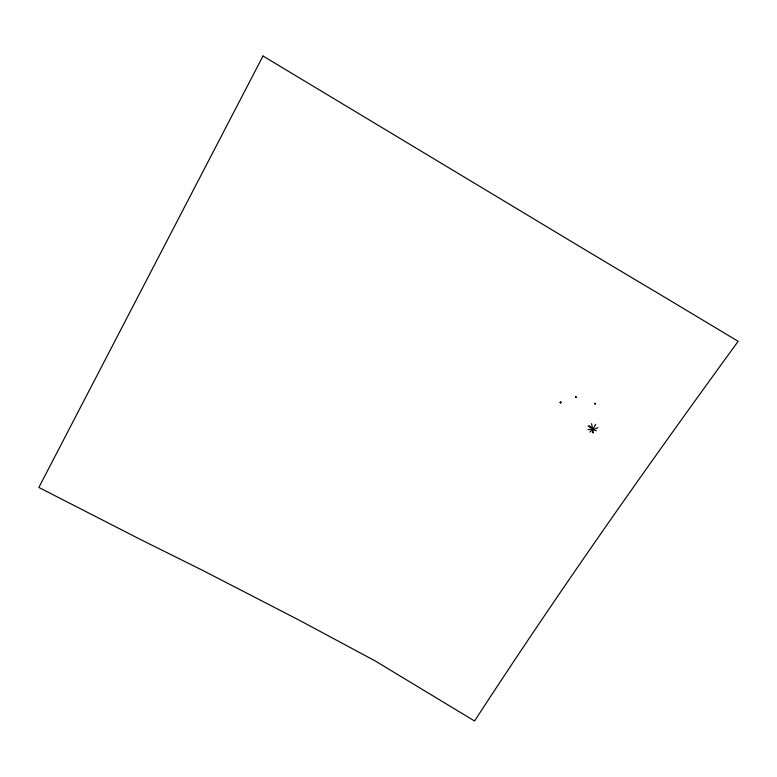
<?xml version="1.0" encoding="UTF-8"?>
<svg xmlns="http://www.w3.org/2000/svg" width="777" height="777" viewBox="0 0 777 777"><rect width="100%" height="100%" fill="white"/><g stroke="black" fill="none" stroke-linecap="round" stroke-linejoin="round"><path stroke-width="1.17" d="M575.864 396.94L575.689 397.426M560.295 402.807L560.907 402.097M560.052 402.583L561.13 402.408M575.563 397.581L576.068 396.979M560.149 402.204L561.043 402.787M597.921 427.622C595.561 428.632 591.967 429.652 589.83 432.109M594.745 403.642L595.435 403.584M575.485 397.358L576.155 397.241M596.318 430.817L593.074 429.526L588.034 425.922M588.004 429.496L592.618 429.623L595.706 424.349M589.403 425.796L592.676 429.059M595.172 403.933L595.036 403.253M594.813 403.399L595.386 403.797M575.922 397.348L575.504 396.95M594.891 403.846L595.308 403.399M591.608 423.679L593.172 432.954L592.783 431.711M560.644 402.865L560.508 402.03M262.995 56.002L38.85 487.451L139.889 539.189L202.855 570.483L298.708 619.929L375.009 660.838L474.562 720.998C557.935 592.725 646.095 467.715 736.149 344.075L738.15 341.307L659.479 294.114A1106.982 47.669 31.6 0 1 528.991 216.006L262.995 56.002"/></g></svg>
